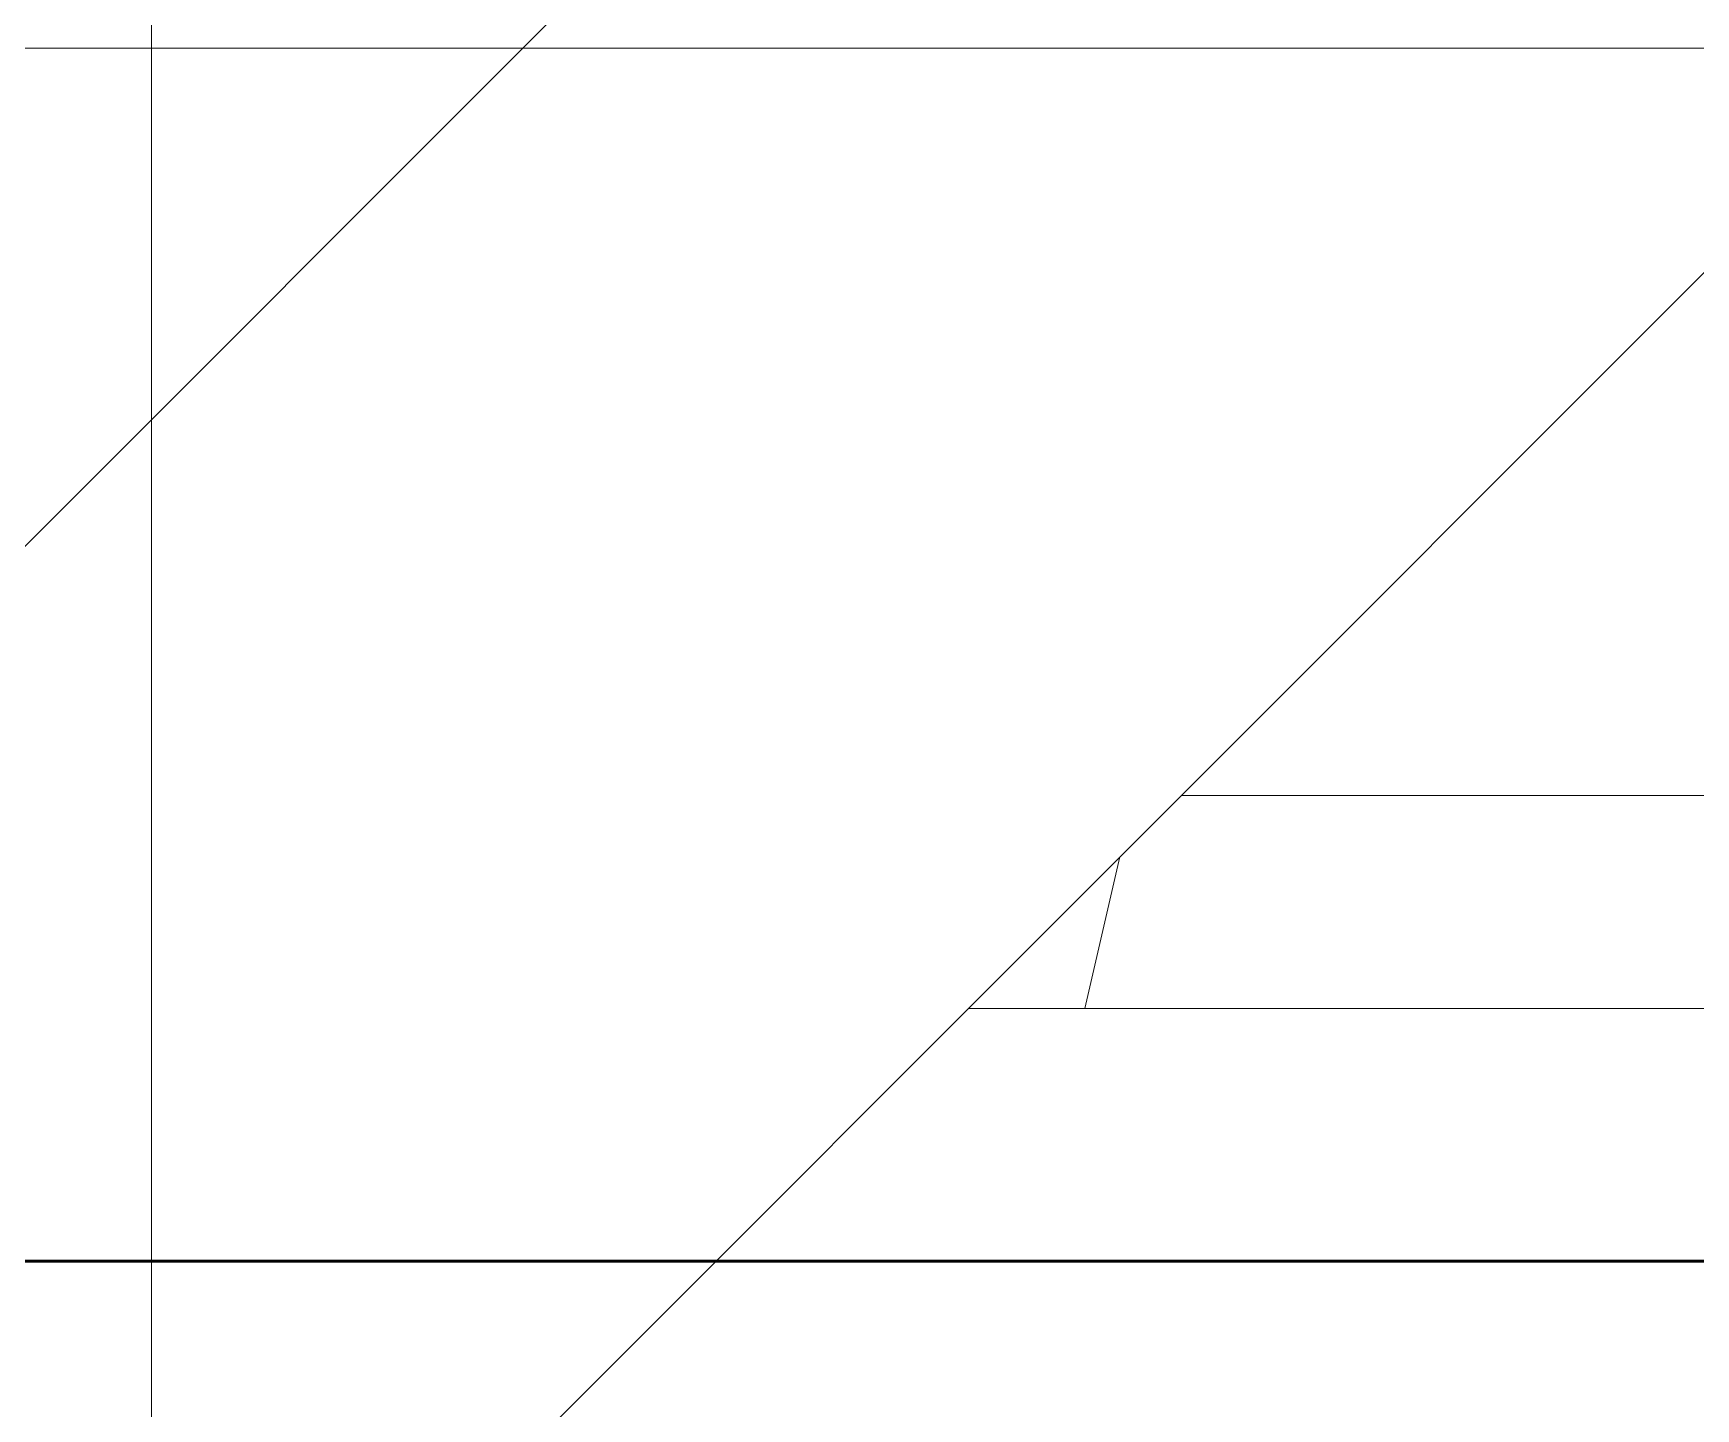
# Model space of a CAD drawing. Header units: millimetres. Extents: x 163705 to 1616509, y 81827 to 302547.
# Drawn here: x 214930.9 to 215098.2, y 144544.8 to 144683.1 of the extents above; entities that cross this region are included whole.
import ezdxf

# ---------------------------------------------------------------- set-up
doc = ezdxf.new("R2010")
doc.units = ezdxf.units.MM
doc.header["$LTSCALE"] = 10
doc.layers.add('1-设备轮廓', color=2, linetype='Continuous', lineweight=18)

# ---------------------------------------------------------------- blocks, each defined once
blk = doc.blocks.new('G$C3B61D3F5')
blk.add_line((2608, 1322), (1014, 1322))
blk = doc.blocks.new('A$C2f6614b9')
at = {"layer": '1-设备轮廓', "lineweight": 50, "ltscale": 5}
blk.add_line((16925.01, 1949.99), (1300, 1949.99), dxfattribs=at)
at = {"layer": '1-设备轮廓'}
blk.add_blockref('G$C3B61D3F5', (13739.01, 750), dxfattribs=at)
blk = doc.blocks.new('G$CE9C43516')
for p, q in [((421, 1725.71), (750.29, 2055)), ((421, 1584.29), (891.71, 2055)), ((1322.52, 1826.83), (663.54, 1826.83)), ((657.38, 1820.67), (653.85, 1805.4)), ((1322.52, 1805.4), (642.11, 1805.4))]:
    blk.add_line(p, q)
blk = doc.blocks.new('G$CB724F952')
blk.add_lwpolyline([(43, 103), (43, 1653)])
blk = doc.blocks.new('A$C7121566b')
at = {"layer": '1-设备轮廓'}
for name, p in [('G$CE9C43516', (4454.72, 2220.13)), ('G$CB724F952', (4971.66, 2622.13))]:
    blk.add_blockref(name, p, dxfattribs=at)

msp = doc.modelspace()

# ---------------------------------------------------------------- block references
for name, p in [('A$C7121566b', (209928.183, 140559.499)), ('A$C2f6614b9', (200127.833, 142609.632))]:
    msp.add_blockref(name, p)

doc.saveas('drawing.dxf')
